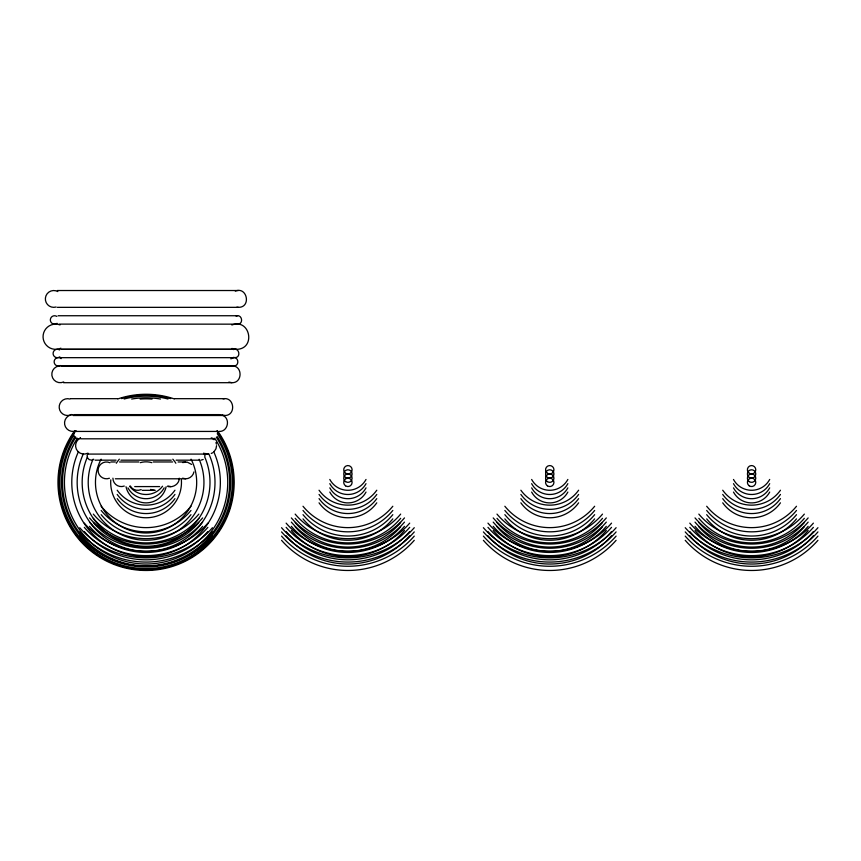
<?xml version="1.0" encoding="UTF-8"?>
<svg xmlns="http://www.w3.org/2000/svg" width="861" height="861" viewBox="0 0 861 861"><rect width="100%" height="100%" fill="white"/><g stroke="black" fill="none" stroke-linecap="round" stroke-linejoin="round"><path stroke-width="1.29" d="M179.228 478.178C179.4 483.882 173.362 487.724 168.056 486.583M216.563 445.664L215.971 448.764L214.098 451.616M193.94 471.914C193.251 475.799 189.614 478.824 185.675 478.791L115.342 478.791M230.845 358.843L233.815 357.606M211.246 453.489L212.753 452.703M203.185 459.494L200.893 460.172M235.29 291.115C247.258 286.132 251.434 307.571 238.389 307.345L57.332 307.345M231.846 324.995C250.217 318 256.255 349.071 236.484 349.34L62.014 349.34M182.575 462.561L187.203 462.109L191.616 464.434M236.054 316.041C242.027 313.652 244.072 324.166 237.604 324.156L59.151 324.113M233.309 349.555C239.283 347.166 241.328 357.692 234.859 357.67L60.722 357.67M61.723 366.022L233.815 366.022C239.552 365.99 238.917 357.089 233.309 357.38M63.542 382.693L231.932 382.693C242.759 383.145 242.759 365.419 231.932 365.871L61.658 365.871M223.042 398.826C234.612 396.297 236.441 415.874 224.57 415.497L73.099 415.497M219.2 431.436C228.133 431.888 230.791 418.08 222.299 415.206M142.226 490.339L155.228 490.307M57.332 290.523L238.389 290.523M58.085 315.739L237.604 315.739M60.722 349.265L234.859 349.265M70.613 398.675L117.182 398.675M174.966 398.675L224.57 398.675M74.175 414.615L219.2 414.615L224.57 415.497M75.779 431.436L216.38 431.436M80.59 438.809L213.054 438.809M88.36 454.081L207.899 454.081M95.108 460.172L116.084 460.172M120.906 460.172L171.253 460.172M176.074 460.172L198.773 460.172M110.908 461.97L115.342 461.97M119.561 461.97L138.869 461.97M153.28 461.97L172.587 461.97M178.066 461.97L185.675 461.97M134.714 486.583L159.619 486.583M154.474 490.339L150.61 489.403M236.85 307.205L238.389 307.345M236.484 349.34L231.846 348.457M231.932 382.693L228.832 382.101M208.147 454.081L205.058 453.489M185.675 478.791L182.575 478.199M170.822 486.583L167.723 485.991M236.054 323.854L237.604 324.156M232.266 365.721L233.815 366.022M211.246 437.851L214.195 438.809M212.753 438.626L214.098 439.723M203.863 452.994L205.09 455.975M215.971 442.576L216.423 444.136M217.241 433.707A86.208 86.208 0 0 1 203.756 546.434A86.208 86.208 0 0 1 90.244 548.059A86.208 86.208 0 0 1 73.551 435.763M124.156 398.998A86.208 86.208 0 0 1 167.992 398.998M166.151 486.734A20.546 20.546 0 0 1 126.007 486.734M140.289 462.658A20.546 20.546 0 0 1 151.859 462.658M181.38 479.846A35.387 35.387 0 0 1 146.079 517.762A35.387 35.387 0 0 1 110.778 479.846M116.3 463.24A35.387 35.387 0 0 1 119.335 459.193M172.824 459.193A35.387 35.387 0 0 1 175.848 463.24M199.139 459.279A57.87 57.87 0 0 1 146.079 540.245A57.87 57.87 0 0 1 93.02 459.279M208.771 453.736A68.923 68.923 0 0 1 146.079 551.288A68.923 68.923 0 0 1 83.388 453.736M213.646 451.508A74.283 74.283 0 0 1 146.079 556.658A74.283 74.283 0 0 1 78.502 451.508M214.766 438.227A81.644 81.644 0 0 1 199.548 544.077A81.644 81.644 0 0 1 92.611 544.077A81.644 81.644 0 0 1 77.393 438.227M217.349 430.586A88.102 88.102 0 0 1 205.026 547.844A88.102 88.102 0 0 1 87.122 547.844A88.102 88.102 0 0 1 74.799 430.586M117.656 398.977A88.102 88.102 0 0 1 174.492 398.977M191.056 459.182A50.605 50.605 0 0 1 146.079 532.981A50.605 50.605 0 0 1 101.092 459.182M204.681 456.857A63.908 63.908 0 0 1 146.079 546.283A63.908 63.908 0 0 1 87.478 456.857M216.348 437.205A83.528 83.528 0 0 1 200.774 545.497A83.528 83.528 0 0 1 91.374 545.497A83.528 83.528 0 0 1 75.811 437.205M140.117 399.052A83.528 83.528 0 0 1 152.031 399.052M217.22 436.645A84.572 84.572 0 0 1 201.463 546.283A84.572 84.572 0 0 1 90.696 546.283A84.572 84.572 0 0 1 74.929 436.645M131.658 399.041A84.572 84.572 0 0 1 160.501 399.041M216.724 431.038A87.327 87.327 0 0 1 204.509 547.262A87.327 87.327 0 0 1 87.65 547.262A87.327 87.327 0 0 1 75.434 431.038M121.476 398.589A87.327 87.327 0 0 1 170.682 398.589M56.137 307.011A8.406 8.406 0 0 1 45.407 298.035A8.406 8.406 0 0 1 57.805 291.556M57.074 323.316A4.208 4.208 0 0 1 51.509 322.853A4.208 4.208 0 0 1 51.305 317.268A4.208 4.208 0 0 1 56.826 316.407M60.905 348.199A12.614 12.614 0 0 1 43.061 337.178A12.614 12.614 0 0 1 60.076 324.909M59.818 356.831A4.208 4.208 0 0 1 54.254 356.368A4.208 4.208 0 0 1 54.06 350.793A4.208 4.208 0 0 1 59.57 349.932M60.356 365.505A4.208 4.208 0 0 1 54.921 364.257A4.208 4.208 0 0 1 55.513 358.703A4.208 4.208 0 0 1 61.099 358.639M63.714 381.94A8.406 8.406 0 0 1 51.897 375.482A8.406 8.406 0 0 1 61.422 365.957M71.614 414.475A8.406 8.406 0 0 1 59.226 407.985A8.406 8.406 0 0 1 69.956 399.02M75.897 430.909A8.406 8.406 0 0 1 64.672 424.516A8.406 8.406 0 0 1 72.948 414.615M80.482 437.969A4.208 4.208 0 0 1 74.423 436.871A4.208 4.208 0 0 1 75.951 430.909M87.499 453.316A8.406 8.406 0 0 1 76.349 449.162A8.406 8.406 0 0 1 80.503 438.023M93.784 459.344A4.208 4.208 0 0 1 88.091 453.22M109.422 478.264A8.406 8.406 0 0 1 98.079 470.084A8.406 8.406 0 0 1 109.971 462.734M124.275 486.056A8.406 8.406 0 0 1 112.92 478.178M141.172 489.586A8.406 8.406 0 0 1 130.302 485.97M162.546 486.239A20.546 20.546 0 0 1 129.613 486.239M164.182 487.864A20.546 20.546 0 0 1 127.966 487.864M366.022 479.448A20.546 20.546 0 0 1 329.806 479.448M366.022 483.656A20.546 20.546 0 0 1 329.806 483.656M366.022 487.864A20.546 20.546 0 0 1 329.806 487.864M366.022 492.072A20.546 20.546 0 0 1 329.806 492.072M567.862 479.448A20.546 20.546 0 0 1 531.646 479.448M567.862 483.656A20.546 20.546 0 0 1 531.646 483.656M567.862 487.864A20.546 20.546 0 0 1 531.646 487.864M567.862 492.072A20.546 20.546 0 0 1 531.646 492.072M769.702 479.448A20.546 20.546 0 0 1 733.486 479.448M769.702 483.656A20.546 20.546 0 0 1 733.486 483.656M769.702 487.864A20.546 20.546 0 0 1 733.486 487.864M769.702 492.072A20.546 20.546 0 0 1 733.486 492.072M174.955 490.221A35.387 35.387 0 0 1 117.204 490.221M174.955 494.429A35.387 35.387 0 0 1 117.204 494.429M174.955 498.627A35.387 35.387 0 0 1 117.204 498.627M376.784 490.221A35.387 35.387 0 0 1 319.044 490.221M376.784 494.429A35.387 35.387 0 0 1 319.044 494.429M376.784 498.627A35.387 35.387 0 0 1 319.044 498.627M376.784 502.835A35.387 35.387 0 0 1 319.044 502.835M578.624 490.221A35.387 35.387 0 0 1 520.873 490.221M578.624 494.429A35.387 35.387 0 0 1 520.873 494.429M578.624 498.627A35.387 35.387 0 0 1 520.873 498.627M578.624 502.835A35.387 35.387 0 0 1 520.873 502.835M780.464 490.221A35.387 35.387 0 0 1 722.713 490.221M780.464 494.429A35.387 35.387 0 0 1 722.713 494.429M780.464 498.627A35.387 35.387 0 0 1 722.713 498.627M780.464 502.835A35.387 35.387 0 0 1 722.713 502.835M190.981 506.257A57.87 57.87 0 0 1 101.167 506.257M190.981 510.455A57.87 57.87 0 0 1 101.167 510.455M190.981 514.663A57.87 57.87 0 0 1 101.167 514.663M392.82 506.257A57.87 57.87 0 0 1 303.007 506.257M392.82 510.455A57.87 57.87 0 0 1 303.007 510.455M392.82 514.663A57.87 57.87 0 0 1 303.007 514.663M392.82 518.871A57.87 57.87 0 0 1 303.007 518.871M594.66 506.257A57.87 57.87 0 0 1 504.847 506.257M594.66 510.455A57.87 57.87 0 0 1 504.847 510.455M594.66 514.663A57.87 57.87 0 0 1 504.847 514.663M594.66 518.871A57.87 57.87 0 0 1 504.847 518.871M796.5 506.257A57.87 57.87 0 0 1 706.677 506.257M796.5 510.455A57.87 57.87 0 0 1 706.677 510.455M796.5 514.663A57.87 57.87 0 0 1 706.677 514.663M796.5 518.871A57.87 57.87 0 0 1 706.677 518.871M198.837 514.103A68.923 68.923 0 0 1 93.322 514.103M198.837 518.311A68.923 68.923 0 0 1 93.322 518.311M198.837 522.509A68.923 68.923 0 0 1 93.322 522.509M400.666 514.103A68.923 68.923 0 0 1 295.162 514.103M400.666 518.311A68.923 68.923 0 0 1 295.162 518.311M400.666 522.509A68.923 68.923 0 0 1 295.162 522.509M400.666 526.717A68.923 68.923 0 0 1 295.162 526.717M602.506 514.103A68.923 68.923 0 0 1 496.991 514.103M602.506 518.311A68.923 68.923 0 0 1 496.991 518.311M602.506 522.509A68.923 68.923 0 0 1 496.991 522.509M602.506 526.717A68.923 68.923 0 0 1 496.991 526.717M804.346 514.103A68.923 68.923 0 0 1 698.831 514.103M804.346 518.311A68.923 68.923 0 0 1 698.831 518.311M804.346 522.509A68.923 68.923 0 0 1 698.831 522.509M804.346 526.717A68.923 68.923 0 0 1 698.831 526.717M202.636 517.913A74.283 74.283 0 0 1 89.512 517.913M202.636 522.11A74.283 74.283 0 0 1 89.512 522.11M202.636 526.319A74.283 74.283 0 0 1 89.512 526.319M404.476 517.913A74.283 74.283 0 0 1 291.352 517.913M404.476 522.11A74.283 74.283 0 0 1 291.352 522.11M404.476 526.319A74.283 74.283 0 0 1 291.352 526.319M404.476 530.527A74.283 74.283 0 0 1 291.352 530.527M606.316 517.913A74.283 74.283 0 0 1 493.192 517.913M606.316 522.11A74.283 74.283 0 0 1 493.192 522.11M606.316 526.319A74.283 74.283 0 0 1 493.192 526.319M606.316 530.527A74.283 74.283 0 0 1 493.192 530.527M808.156 517.913A74.283 74.283 0 0 1 695.021 517.913M808.156 522.11A74.283 74.283 0 0 1 695.021 522.11M808.156 526.319A74.283 74.283 0 0 1 695.021 526.319M808.156 530.527A74.283 74.283 0 0 1 695.021 530.527M207.867 523.133A81.644 81.644 0 0 1 84.292 523.133M207.867 527.341A81.644 81.644 0 0 1 84.292 527.341M207.867 531.538A81.644 81.644 0 0 1 84.292 531.538M409.696 523.133A81.644 81.644 0 0 1 286.132 523.133M409.696 527.341A81.644 81.644 0 0 1 286.132 527.341M409.696 531.538A81.644 81.644 0 0 1 286.132 531.538M409.696 535.746A81.644 81.644 0 0 1 286.132 535.746M611.536 523.133A81.644 81.644 0 0 1 487.961 523.133M611.536 527.341A81.644 81.644 0 0 1 487.961 527.341M611.536 531.538A81.644 81.644 0 0 1 487.961 531.538M611.536 535.746A81.644 81.644 0 0 1 487.961 535.746M813.376 523.133A81.644 81.644 0 0 1 689.801 523.133M813.376 527.341A81.644 81.644 0 0 1 689.801 527.341M813.376 531.538A81.644 81.644 0 0 1 689.801 531.538M813.376 535.746A81.644 81.644 0 0 1 689.801 535.746M212.441 527.707A88.102 88.102 0 0 1 79.718 527.707M212.441 531.915A88.102 88.102 0 0 1 79.718 531.915M212.441 536.112A88.102 88.102 0 0 1 79.718 536.112M414.27 527.707A88.102 88.102 0 0 1 281.558 527.707M414.27 531.915A88.102 88.102 0 0 1 281.558 531.915M414.27 536.112A88.102 88.102 0 0 1 281.558 536.112M414.27 540.321A88.102 88.102 0 0 1 281.558 540.321M616.11 527.707A88.102 88.102 0 0 1 483.387 527.707M616.11 531.915A88.102 88.102 0 0 1 483.387 531.915M616.11 536.112A88.102 88.102 0 0 1 483.387 536.112M616.11 540.321A88.102 88.102 0 0 1 483.387 540.321M817.95 527.707A88.102 88.102 0 0 1 685.227 527.707M817.95 531.915A88.102 88.102 0 0 1 685.227 531.915M817.95 536.112A88.102 88.102 0 0 1 685.227 536.112M817.95 540.321A88.102 88.102 0 0 1 685.227 540.321M345.821 473.389A4.187 4.187 0 0 0 352.106 469.751A4.187 4.187 0 0 0 345.821 466.124A4.187 4.187 0 0 0 345.821 473.389M345.821 477.586A4.187 4.187 0 0 0 352.106 473.959A4.187 4.187 0 0 0 345.821 470.332A4.187 4.187 0 0 0 345.821 477.586M345.562 481.633A4.187 4.187 0 0 0 352.095 478.468A4.187 4.187 0 0 0 346.079 474.4A4.187 4.187 0 0 0 345.562 481.633M345.562 485.841A4.187 4.187 0 0 0 352.095 482.666A4.187 4.187 0 0 0 346.079 478.598A4.187 4.187 0 0 0 345.562 485.841M547.661 473.389A4.187 4.187 0 0 0 553.946 469.751A4.187 4.187 0 0 0 547.661 466.124A4.187 4.187 0 0 0 547.661 473.389M547.661 477.586A4.187 4.187 0 0 0 553.946 473.959A4.187 4.187 0 0 0 547.661 470.332A4.187 4.187 0 0 0 547.661 477.586M547.402 481.633A4.187 4.187 0 0 0 553.935 478.468A4.187 4.187 0 0 0 547.919 474.4A4.187 4.187 0 0 0 547.402 481.633M547.402 485.841A4.187 4.187 0 0 0 553.935 482.666A4.187 4.187 0 0 0 547.919 478.598A4.187 4.187 0 0 0 547.402 485.841M749.49 473.389A4.187 4.187 0 0 0 755.775 469.751A4.187 4.187 0 0 0 749.49 466.124A4.187 4.187 0 0 0 749.49 473.389M749.49 477.586A4.187 4.187 0 0 0 755.775 473.959A4.187 4.187 0 0 0 749.49 470.332A4.187 4.187 0 0 0 749.49 477.586M749.242 481.633A4.187 4.187 0 0 0 755.764 478.468A4.187 4.187 0 0 0 749.759 474.4A4.187 4.187 0 0 0 749.242 481.633M749.242 485.841A4.187 4.187 0 0 0 755.764 482.666A4.187 4.187 0 0 0 749.759 478.598A4.187 4.187 0 0 0 749.242 485.841"/></g></svg>
